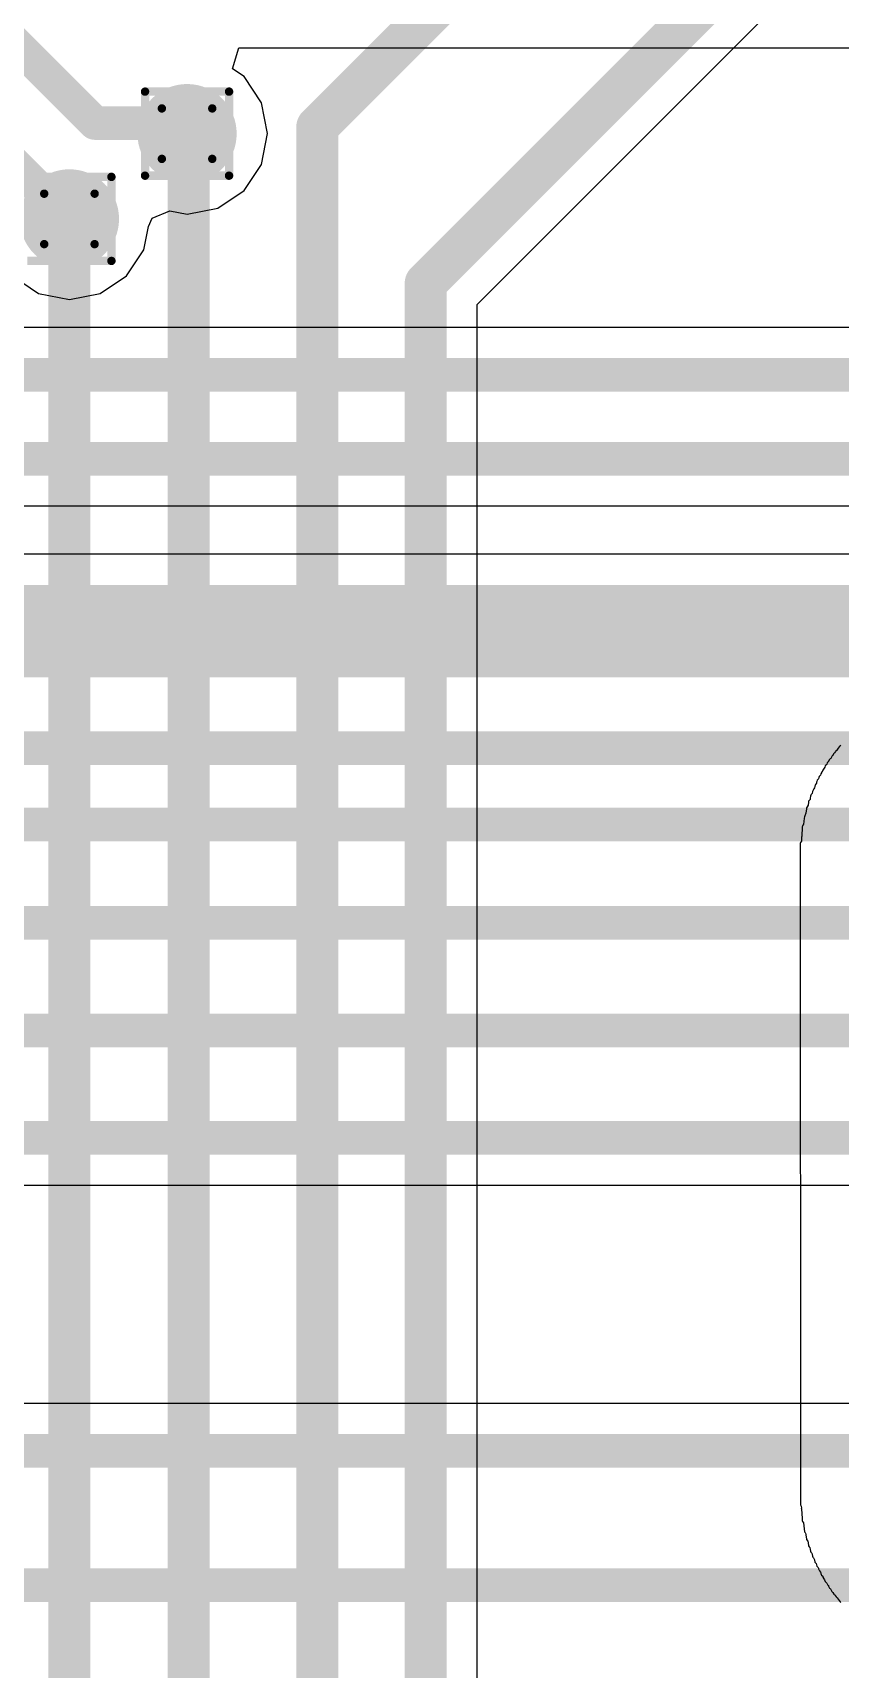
# Model space of a CAD drawing. Header units: inches. Extents: x -8 to 210, y -39 to 109.
# Drawn here: x 34.7 to 39.59, y 32.05 to 41.95 of the extents above; entities that cross this region are included whole.
import ezdxf

# ---------------------------------------------------------------- set-up
doc = ezdxf.new("R2010")
doc.units = ezdxf.units.IN
for name, color, linetype in [('Bottom Layer', 5, 'Continuous'), ('Bottom Overlay', 54, 'Continuous'), ('Drill Drawing', 1, 'Continuous'), ('Top Layer', 1, 'Continuous'), ('Via Holes', 16, 'Continuous')]:
    doc.layers.add(name, color=color, linetype=linetype)

msp = doc.modelspace()

# ---------------------------------------------------------------- hatches: boundary and pattern name
at = {"layer": 'Bottom Layer'}
h = msp.add_hatch(color=5, dxfattribs=at)
edge = h.paths.add_edge_path()
edge.add_arc((35.6362, 41.3354), 0.3, 0, 360)
h = msp.add_hatch(color=5, dxfattribs=at)
edge = h.paths.add_edge_path()
edge.add_arc((34.925, 40.8201), 0.3, 0, 360)
at = {"layer": 'Top Layer'}
h = msp.add_hatch(color=1, dxfattribs=at)
edge = h.paths.add_edge_path()
edge.add_arc((35.6362, 41.3354), 0.3, 0, 360)
h = msp.add_hatch(color=1, dxfattribs=at)
edge = h.paths.add_edge_path()
edge.add_arc((34.925, 40.8201), 0.3, 0, 360)
at = {"layer": 'Via Holes'}
h = msp.add_hatch(color=7, dxfattribs=at)
edge = h.paths.add_edge_path()
edge.add_arc((35.6362, 41.3354), 0.15, 0, 360)
h = msp.add_hatch(color=7, dxfattribs=at)
edge = h.paths.add_edge_path()
edge.add_arc((34.925, 40.8201), 0.15, 0, 360)

# ---------------------------------------------------------------- linework, layer by layer
at = {"layer": 'Bottom Layer'}
for p, q in [((35.9106, 41.7267), (35.9491, 41.8537)), ((35.9491, 41.8537), (68.5636, 41.8537)), ((35.9807, 41.6799), (35.9106, 41.7267)), ((36.0863, 41.5218), (35.9807, 41.6799)), ((36.1234, 41.3354), (36.0863, 41.5218)), ((36.0863, 41.149), (36.1234, 41.3354)), ((35.9807, 40.9909), (36.0863, 41.149)), ((35.8226, 40.8853), (35.9807, 40.9909)), ((35.4243, 40.825), (35.5319, 40.869)), ((35.5319, 40.869), (35.6362, 40.8482)), ((35.6362, 40.8482), (35.8226, 40.8853)), ((35.3751, 40.6336), (35.4032, 40.775)), ((35.4032, 40.775), (35.4243, 40.825)), ((35.2695, 40.4756), (35.3751, 40.6336)), ((34.5805, 40.4756), (34.7386, 40.37)), ((35.1114, 40.37), (35.2695, 40.4756)), ((34.7386, 40.37), (34.925, 40.3329)), ((34.925, 40.3329), (35.1114, 40.37)), ((41.6775, 40.1629), (23.5205, 40.1629)), ((23.5205, 39.0851), (46.9885, 39.0851)), ((52.8254, 38.7948), (32.7954, 38.7948)), ((19.5296, 34.9807), (60.013, 34.9807)), ((60.1472, 33.6602), (19.6483, 33.6602))]:
    msp.add_line(p, q, dxfattribs=at)
for points, const_width in [([(33.9598, 42.5196), (35.0799, 41.3995)], 0.2032), ([(33.6065, 42.1386), (34.925, 40.8201)], 0.2032), ([(35.0799, 41.3995), (35.5721, 41.3995)], 0.2032), ([(35.5721, 41.3995), (35.6362, 41.3354)], 0.2032), ([(23.1981, 39.878), (41.6098, 39.878)], 0.2032), ([(23.1981, 39.37), (46.9885, 39.37)], 0.2032), ([(32.6898, 38.3286), (52.931, 38.3286)], 0.5588), ([(20.4671, 37.6222), (58.1962, 37.6222)], 0.2032), ([(17.9324, 37.1602), (58.6994, 37.1602)], 0.2032), ([(18.6278, 36.5656), (59.4964, 36.5656)], 0.2032), ([(18.6278, 35.9156), (60.3192, 35.9156)], 0.2032), ([(18.8189, 35.2656), (60.131, 35.2656)], 0.2032), ([(18.3639, 33.3753), (60.5315, 33.3753)], 0.2032), ([(18.8214, 32.5628), (60.325, 32.5628)], 0.2032)]:
    msp.add_lwpolyline(points, dxfattribs=dict(at, const_width=const_width))
at = {"layer": 'Bottom Layer', "const_width": 0.1016}
for points in [[(35.0291, 41.3995, 1), (35.1307, 41.3995, 1)], [(35.0291, 41.3995, 1), (35.1307, 41.3995, 1)], [(35.5213, 41.3995, 1), (35.6229, 41.3995, 1)], [(35.5213, 41.3995, 1), (35.6229, 41.3995, 1)], [(35.5854, 41.3354, 1), (35.687, 41.3354, 1)], [(34.8742, 40.8201, 1), (34.9758, 40.8201, 1)]]:
    msp.add_lwpolyline(points, format="xyb", close=True, dxfattribs=at)
at = {"layer": 'Bottom Overlay'}
for p, q in [((39.5447, 37.5873), (39.5394, 37.5781)), ((39.5499, 37.5926), (39.5447, 37.5873)), ((39.5565, 37.6018), (39.5499, 37.5926)), ((39.5578, 37.6044), (39.5565, 37.6018)), ((39.5598, 37.6063), (39.5578, 37.6044)), ((39.5624, 37.6077), (39.5598, 37.6063)), ((39.5696, 37.6175), (39.5624, 37.6077)), ((39.5709, 37.6201), (39.5696, 37.6175)), ((39.5814, 37.6306), (39.5709, 37.6201)), ((39.5827, 37.6332), (39.5814, 37.6306)), ((39.588, 37.6385), (39.5827, 37.6332)), ((39.4804, 37.4876), (39.4752, 37.4784)), ((39.483, 37.4942), (39.4804, 37.4876)), ((39.4889, 37.5001), (39.483, 37.4942)), ((39.4916, 37.5066), (39.4889, 37.5001)), ((39.4935, 37.5139), (39.4916, 37.5066)), ((39.4968, 37.5171), (39.4935, 37.5139)), ((39.5014, 37.5204), (39.4968, 37.5171)), ((39.5027, 37.523), (39.5014, 37.5204)), ((39.5047, 37.525), (39.5027, 37.523)), ((39.5066, 37.5335), (39.5047, 37.525)), ((39.5093, 37.5362), (39.5066, 37.5335)), ((39.5106, 37.5388), (39.5093, 37.5362)), ((39.5132, 37.5414), (39.5106, 37.5388)), ((39.5184, 37.5506), (39.5132, 37.5414)), ((39.5198, 37.5532), (39.5184, 37.5506)), ((39.5217, 37.5552), (39.5198, 37.5532)), ((39.5244, 37.5565), (39.5217, 37.5552)), ((39.5276, 37.5598), (39.5244, 37.5565)), ((39.5342, 37.5716), (39.5276, 37.5598)), ((39.5355, 37.5742), (39.5342, 37.5716)), ((39.5394, 37.5781), (39.5355, 37.5742)), ((39.4306, 37.3905), (39.4286, 37.382)), ((39.4345, 37.3997), (39.4306, 37.3905)), ((39.4371, 37.4023), (39.4345, 37.3997)), ((39.4384, 37.405), (39.4371, 37.4023)), ((39.441, 37.4076), (39.4384, 37.405)), ((39.4424, 37.4155), (39.441, 37.4076)), ((39.4437, 37.4207), (39.4424, 37.4155)), ((39.4463, 37.4273), (39.4437, 37.4207)), ((39.4483, 37.4292), (39.4463, 37.4273)), ((39.4542, 37.4365), (39.4483, 37.4292)), ((39.4555, 37.4443), (39.4542, 37.4365)), ((39.4581, 37.4509), (39.4555, 37.4443)), ((39.4653, 37.4581), (39.4581, 37.4509)), ((39.4686, 37.4666), (39.4653, 37.4581)), ((39.4712, 37.4732), (39.4686, 37.4666)), ((39.4725, 37.4758), (39.4712, 37.4732)), ((39.4752, 37.4784), (39.4725, 37.4758)), ((39.3925, 37.2961), (39.3912, 37.2764)), ((39.3938, 37.3013), (39.3925, 37.2961)), ((39.3991, 37.3066), (39.3938, 37.3013)), ((39.4023, 37.3112), (39.3991, 37.3066)), ((39.4043, 37.3184), (39.4023, 37.3112)), ((39.4056, 37.3315), (39.4043, 37.3184)), ((39.4082, 37.3381), (39.4056, 37.3315)), ((39.4096, 37.3407), (39.4082, 37.3381)), ((39.4122, 37.3433), (39.4096, 37.3407)), ((39.4155, 37.3479), (39.4122, 37.3433)), ((39.4174, 37.3591), (39.4155, 37.3479)), ((39.4187, 37.3643), (39.4174, 37.3591)), ((39.4227, 37.3709), (39.4187, 37.3643)), ((39.426, 37.3755), (39.4227, 37.3709)), ((39.4286, 37.382), (39.426, 37.3755)), ((39.3676, 37.1977), (39.3656, 37.1774)), ((39.3689, 37.2069), (39.3676, 37.1977)), ((39.3702, 37.2121), (39.3689, 37.2069)), ((39.3781, 37.2292), (39.3702, 37.2121)), ((39.3807, 37.2554), (39.3781, 37.2292)), ((39.382, 37.2607), (39.3807, 37.2554)), ((39.3859, 37.2672), (39.382, 37.2607)), ((39.3912, 37.2764), (39.3859, 37.2672)), ((39.3545, 37.1439), (39.3531, 37.0901)), ((39.3571, 37.1531), (39.3545, 37.1439)), ((39.361, 37.157), (39.3571, 37.1531)), ((39.363, 37.1616), (39.361, 37.157)), ((39.3656, 37.1774), (39.363, 37.1616)), ((39.344, 37.0508), (39.3427, 37.0455)), ((39.3427, 37.0455), (39.344, 33.0482)), ((39.3505, 37.0599), (39.344, 37.0508)), ((39.3505, 37.0836), (39.3499, 37.0724)), ((39.3499, 37.0724), (39.3505, 37.0599)), ((39.3531, 37.0901), (39.3505, 37.0836)), ((39.344, 33.0482), (39.3492, 33.0403)), ((39.3492, 33.0403), (39.3499, 33.0278)), ((39.3499, 33.0278), (39.3492, 33.0272)), ((39.3492, 33.0272), (39.3505, 33.0232)), ((39.3505, 33.0232), (39.3518, 33.0114)), ((39.3518, 33.0114), (39.3531, 33.0075)), ((39.3531, 33.0075), (39.3551, 32.9531)), ((39.3551, 32.9531), (39.3571, 32.9485)), ((39.3571, 32.9485), (39.3636, 32.9393)), ((39.3636, 32.9393), (39.3689, 32.8855)), ((39.3689, 32.8855), (39.3715, 32.8829)), ((39.3715, 32.8829), (39.3728, 32.8803)), ((39.3728, 32.8803), (39.3755, 32.8776)), ((39.3755, 32.8776), (39.3781, 32.8684)), ((39.3781, 32.8684), (39.3794, 32.8514)), ((39.3794, 32.8514), (39.3807, 32.8461)), ((39.3807, 32.8461), (39.382, 32.8396)), ((39.382, 32.8396), (39.3899, 32.8278)), ((39.3899, 32.8278), (39.3912, 32.8186)), ((39.3912, 32.8186), (39.3932, 32.8009)), ((39.3932, 32.8009), (39.3978, 32.7937)), ((39.3978, 32.7937), (39.4017, 32.7897)), ((39.4017, 32.7897), (39.4043, 32.7792)), ((39.4043, 32.7792), (39.4056, 32.7687)), ((39.4056, 32.7687), (39.4082, 32.7622)), ((39.4082, 32.7622), (39.4096, 32.7596)), ((39.4096, 32.7596), (39.4135, 32.7556)), ((39.4135, 32.7556), (39.4161, 32.7491)), ((39.4161, 32.7491), (39.4181, 32.7379)), ((39.4181, 32.7379), (39.4194, 32.7327)), ((39.4194, 32.7327), (39.4214, 32.7307)), ((39.4214, 32.7307), (39.4227, 32.7281)), ((39.4227, 32.7281), (39.4279, 32.7202)), ((39.4279, 32.7202), (39.4292, 32.715)), ((39.4292, 32.715), (39.4325, 32.7012)), ((39.4325, 32.7012), (39.4391, 32.6933)), ((39.4391, 32.6933), (39.4424, 32.6861)), ((39.4424, 32.6861), (39.4437, 32.6782)), ((39.4437, 32.6782), (39.4496, 32.671)), ((39.4496, 32.671), (39.4515, 32.669)), ((39.4515, 32.669), (39.4529, 32.6664)), ((39.4529, 32.6664), (39.4542, 32.6625)), ((39.4542, 32.6625), (39.4555, 32.6572)), ((39.4555, 32.6572), (39.4588, 32.6487)), ((39.4588, 32.6487), (39.466, 32.6415)), ((39.466, 32.6415), (39.4693, 32.6277)), ((39.4693, 32.6277), (39.4725, 32.6231)), ((39.4725, 32.6231), (39.4791, 32.6166)), ((39.4791, 32.6166), (39.4804, 32.6113)), ((39.4804, 32.6113), (39.4856, 32.6021)), ((39.4856, 32.6021), (39.4909, 32.5943)), ((39.4909, 32.5943), (39.4942, 32.5857)), ((39.4942, 32.5857), (39.504, 32.5759)), ((39.504, 32.5759), (39.5073, 32.5674)), ((39.5073, 32.5674), (39.5106, 32.5628)), ((39.5106, 32.5628), (39.5132, 32.5602)), ((39.5132, 32.5602), (39.5145, 32.5575)), ((39.5145, 32.5575), (39.5211, 32.5457)), ((39.5211, 32.5457), (39.5244, 32.5424)), ((39.5244, 32.5424), (39.527, 32.5411)), ((39.527, 32.5411), (39.5348, 32.5254)), ((39.5348, 32.5254), (39.5407, 32.5195)), ((39.5407, 32.5195), (39.5473, 32.5077)), ((39.5473, 32.5077), (39.5493, 32.5057)), ((39.5493, 32.5057), (39.5519, 32.5044)), ((39.5519, 32.5044), (39.5539, 32.5024)), ((39.5539, 32.5024), (39.5552, 32.4998)), ((39.5552, 32.4998), (39.5611, 32.4926)), ((39.5611, 32.4926), (39.567, 32.4867)), ((39.567, 32.4867), (39.5722, 32.4775)), ((39.5722, 32.4775), (39.5788, 32.4709)), ((39.5788, 32.4709), (39.584, 32.4618)), ((39.584, 32.4618), (39.5886, 32.4572))]:
    msp.add_line(p, q, dxfattribs=at)
at = {"layer": 'Drill Drawing', "const_width": 0.0508}
for points in [[(35.3822, 41.5894), (35.8902, 41.5894)], [(35.3822, 41.0814), (35.3822, 41.5894)], [(35.8902, 41.0814), (35.8902, 41.5894)], [(35.4838, 41.4878), (35.7886, 41.4878)], [(35.4838, 41.183), (35.4838, 41.4878)], [(35.7886, 41.183), (35.7886, 41.4878)], [(35.4838, 41.183), (35.7886, 41.183)], [(34.671, 41.0741), (35.179, 41.0741)], [(35.179, 40.5661), (35.179, 41.0741)], [(35.3822, 41.0814), (35.8902, 41.0814)], [(34.7726, 40.9725), (35.0774, 40.9725)], [(34.7726, 40.6677), (34.7726, 40.9725)], [(35.0774, 40.6677), (35.0774, 40.9725)], [(34.7726, 40.6677), (35.0774, 40.6677)], [(34.671, 40.5661), (35.179, 40.5661)]]:
    msp.add_lwpolyline(points, dxfattribs=at)
at = {"layer": 'Drill Drawing', "const_width": 0.0254}
for points in [[(35.3695, 41.5894, 1), (35.3949, 41.5894, 1)], [(35.3695, 41.5894, 1), (35.3949, 41.5894, 1)], [(35.8775, 41.5894, 1), (35.9029, 41.5894, 1)], [(35.8775, 41.5894, 1), (35.9029, 41.5894, 1)], [(35.4711, 41.4878, 1), (35.4965, 41.4878, 1)], [(35.4711, 41.4878, 1), (35.4965, 41.4878, 1)], [(35.7759, 41.4878, 1), (35.8013, 41.4878, 1)], [(35.7759, 41.4878, 1), (35.8013, 41.4878, 1)], [(35.4711, 41.183, 1), (35.4965, 41.183, 1)], [(35.4711, 41.183, 1), (35.4965, 41.183, 1)], [(35.7759, 41.183, 1), (35.8013, 41.183, 1)], [(35.7759, 41.183, 1), (35.8013, 41.183, 1)], [(35.1663, 41.0741, 1), (35.1917, 41.0741, 1)], [(35.1663, 41.0741, 1), (35.1917, 41.0741, 1)], [(35.3695, 41.0814, 1), (35.3949, 41.0814, 1)], [(35.3695, 41.0814, 1), (35.3949, 41.0814, 1)], [(35.8775, 41.0814, 1), (35.9029, 41.0814, 1)], [(35.8775, 41.0814, 1), (35.9029, 41.0814, 1)], [(34.7599, 40.9725, 1), (34.7853, 40.9725, 1)], [(34.7599, 40.9725, 1), (34.7853, 40.9725, 1)], [(35.0647, 40.9725, 1), (35.0901, 40.9725, 1)], [(35.0647, 40.9725, 1), (35.0901, 40.9725, 1)], [(34.7599, 40.6677, 1), (34.7853, 40.6677, 1)], [(34.7599, 40.6677, 1), (34.7853, 40.6677, 1)], [(35.0647, 40.6677, 1), (35.0901, 40.6677, 1)], [(35.0647, 40.6677, 1), (35.0901, 40.6677, 1)], [(35.1663, 40.5661, 1), (35.1917, 40.5661, 1)], [(35.1663, 40.5661, 1), (35.1917, 40.5661, 1)]]:
    msp.add_lwpolyline(points, format="xyb", close=True, dxfattribs=at)
at = {"layer": 'Top Layer'}
for p, q in [((37.39, 40.3033), (41.8194, 44.7327)), ((37.39, 17.1196), (37.39, 40.3033))]:
    msp.add_line(p, q, dxfattribs=at)
at = {"layer": 'Top Layer', "const_width": 0.254}
for points in [[(37.0792, 40.432), (41.8592, 45.212)], [(36.4236, 41.3766), (37.8206, 42.7736)], [(35.6362, 41.3354), (35.6458, 41.3258)], [(35.6458, 13.854), (35.6458, 41.3258)], [(36.4236, 13.9446), (36.4236, 41.3766)], [(34.925, 13.2334), (34.925, 40.8201)], [(37.0792, 16.7526), (37.0792, 40.432)]]:
    msp.add_lwpolyline(points, dxfattribs=at)
at = {"layer": 'Top Layer', "const_width": 0.127}
for points in [[(35.5727, 41.3354, 1), (35.6997, 41.3354, 1)], [(35.5823, 41.3258, 1), (35.7093, 41.3258, 1)], [(35.5823, 41.3258, 1), (35.7093, 41.3258, 1)], [(36.3601, 41.3766, 1), (36.4871, 41.3766, 1)], [(36.3601, 41.3766, 1), (36.4871, 41.3766, 1)], [(34.8615, 40.8201, 1), (34.9885, 40.8201, 1)], [(37.0157, 40.432, 1), (37.1427, 40.432, 1)], [(37.0157, 40.432, 1), (37.1427, 40.432, 1)]]:
    msp.add_lwpolyline(points, format="xyb", close=True, dxfattribs=at)

doc.saveas('drawing.dxf')
